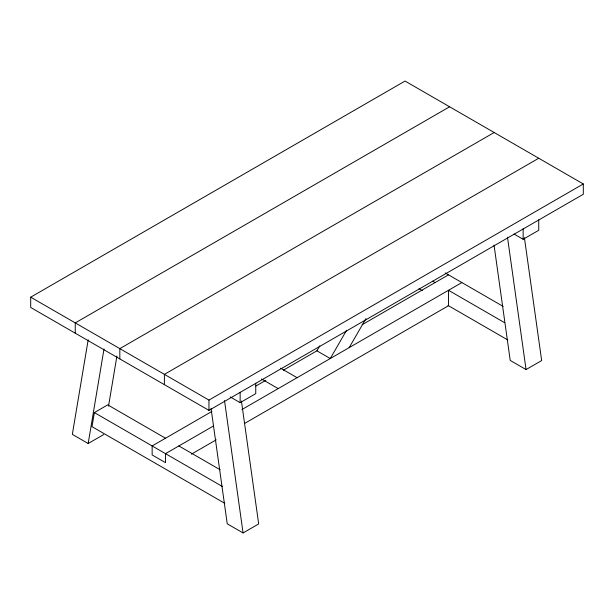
<?xml version="1.0" encoding="UTF-8"?>
<svg xmlns="http://www.w3.org/2000/svg" width="614" height="614" viewBox="0 0 614 614"><rect width="100%" height="100%" fill="white"/><g stroke="black" fill="none" stroke-linecap="round" stroke-linejoin="round"><path stroke-width="0.92" d="M88.178 339.811L72.337 434.374L88.178 443.515L103.774 434.512M88.178 443.515L104.012 348.959M165.511 438.227L107.734 404.872L94.364 412.585L92.008 426.669L224.808 503.342M108.525 406.146L116.921 356.028M319.779 345.843L316.901 350.817L330.271 358.538L346.557 330.324M349.182 347.624L365.944 318.582M30.7 297.176L405.04 81.056L583.3 183.97L583.3 194.262L208.96 410.382L30.7 307.468L30.7 297.176L208.96 400.09L583.3 183.97M449.609 106.782L75.261 322.903L75.261 333.195M494.17 132.509L119.83 348.637L119.83 358.929M538.739 158.235L164.391 374.363L164.391 384.656M211.907 411.434L152.142 445.941L152.142 454.951L165.511 462.664L165.511 453.662L213.657 425.863M255.908 386.037L265.862 380.281M283.3 370.219L317.331 350.571M362.16 324.691L448.489 274.849M230.212 396.928L240.151 402.669L255.754 393.658L255.754 383.236M514.025 234.026L523.136 239.283L538.739 230.281L538.739 219.85M241.878 409.569L461.858 282.563M191.322 454.199L216.205 439.831M244.418 423.545L448.489 305.718L448.489 290.284L504.616 322.688M211.055 408.456L227.241 523.803L243.075 532.944L258.678 523.942L241.425 401.034M494.04 245.078L510.226 360.426L526.06 369.567L541.663 360.564L524.41 237.649M445.188 272.938L503.127 306.394M432.647 281.135L435.126 282.563M418.986 288.68L422.302 290.599M448.036 305.457L507.793 339.956M280.59 368.162L297.099 377.694M261.518 378.984L278.188 388.608M178.874 445.941L220.142 469.771M94.364 412.585L222.46 486.541M507.486 237.204L526.06 369.567M224.501 400.581L243.075 532.944M523.136 228.861L523.136 239.283M240.151 392.239L240.151 402.669M208.96 400.09L208.96 410.382"/></g></svg>
